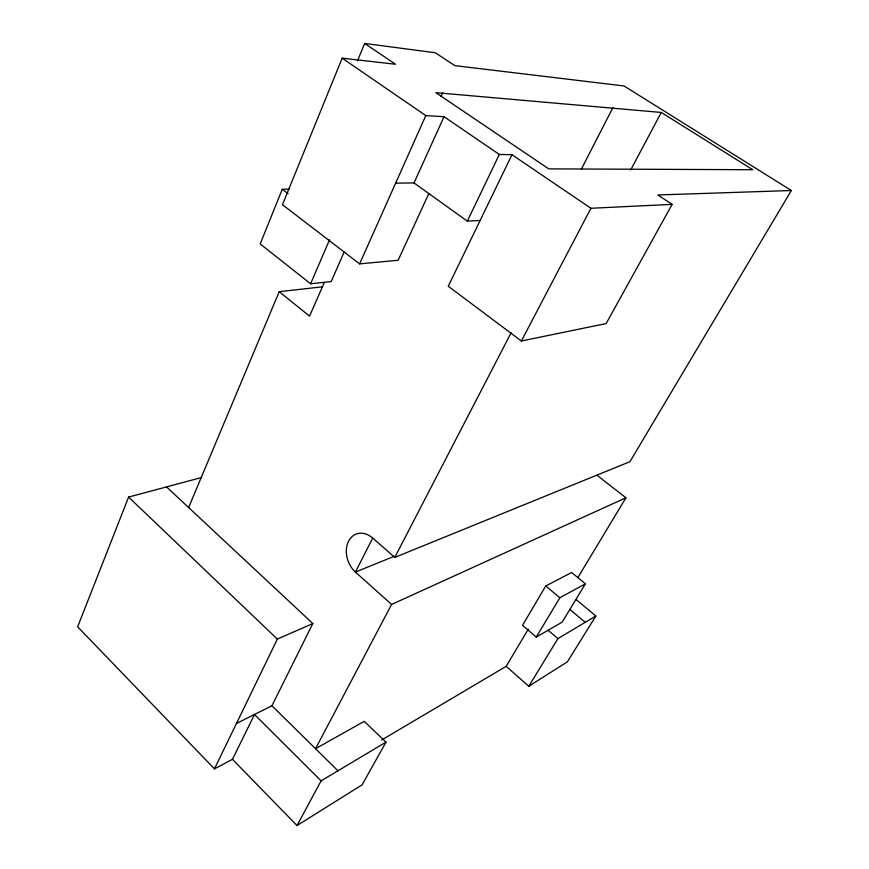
<?xml version="1.0" encoding="UTF-8"?>
<svg xmlns="http://www.w3.org/2000/svg" width="869" height="869" viewBox="0 0 869 869"><rect width="100%" height="100%" fill="white"/><g stroke="black" fill="none" stroke-linecap="round" stroke-linejoin="round"><path stroke-width="1.3" d="M201.641 477.505L128.601 497.079L77.645 626.799L214.458 768.869L232.468 759.332L254.498 714.459L321.106 780.851L297.024 825.55L232.468 759.332M289.019 189.16L282.251 189.268L260.2 243.928L310.602 283.783L331.198 281.556L344.081 252.151M357.485 60.841L364.665 43.45L395.536 64.252L342.18 58.169L282.468 204.704L359.614 263.872L398.121 260.276L428.743 193.787M188.627 507.55L279.199 291.691L322.225 286.846M310.602 283.783L329.547 239.801M324.3 282.588L309.549 316.12L279.199 291.691M359.614 263.872L425.799 115.599L444.026 116.718L499.327 154.454L511.982 154.725L590.931 208.278L672.128 204.367L606.149 323.561L521.367 340.996L448.252 286.249L511.982 154.725M441.072 96.372L442.723 92.679M395.645 183.153L414.024 182.935L444.026 116.718M414.024 182.935L467.316 221.16L499.327 154.454M214.458 768.869L277.352 639.106L312.818 623.54L166.533 486.912M236.477 723.453L271.954 705.747L312.818 623.54M364.665 43.45L435.282 52.748L454.845 65.631L623.996 85.955L791.355 190.517L629.927 461.7L394.787 557.398L372.725 538.085L355.41 572.052L391.593 604.444L625.941 497.774L597.046 475.31M581.361 169.162L612.873 107.669M394.787 557.398L511.168 332.675M521.367 340.996L590.931 208.278M391.593 604.444L315.545 748.709L364.209 721.357L385.988 742.137L362.101 784.837L297.024 825.55M630.72 169.933L661.266 112.449L752.75 169.716L548.795 168.879L435.836 92.657L661.266 112.449M545.765 585.967L522.53 625.311L536.26 637.096L562.145 622.15L585.413 583.827L571.639 572.508L545.765 585.967L559.864 597.753L585.413 583.827M381.687 739.997L506.182 666.338L528.298 629.134M536.26 637.096L559.864 597.753M577.776 577.733L625.941 497.774M506.182 666.338L528.808 686.249L557.909 638.596L595.873 615.991L576.158 599.599M595.873 615.991L567.381 661.841L528.808 686.249M321.106 780.851L385.988 742.137M394.254 556.29L355.41 572.052A22.551 17.108 69.6 0 1 348.556 541.224A22.551 17.108 69.6 0 1 372.725 538.085M467.316 221.16L480.133 220.444M791.355 190.517L657.833 194.971L672.128 204.367M342.18 58.169L425.799 115.599M282.251 189.268L288.095 193.7M569.684 609.31L585.239 622.323M548.111 630.253L557.909 638.596M128.601 497.079L277.352 639.106M271.954 705.747L337.954 770.803"/></g></svg>
